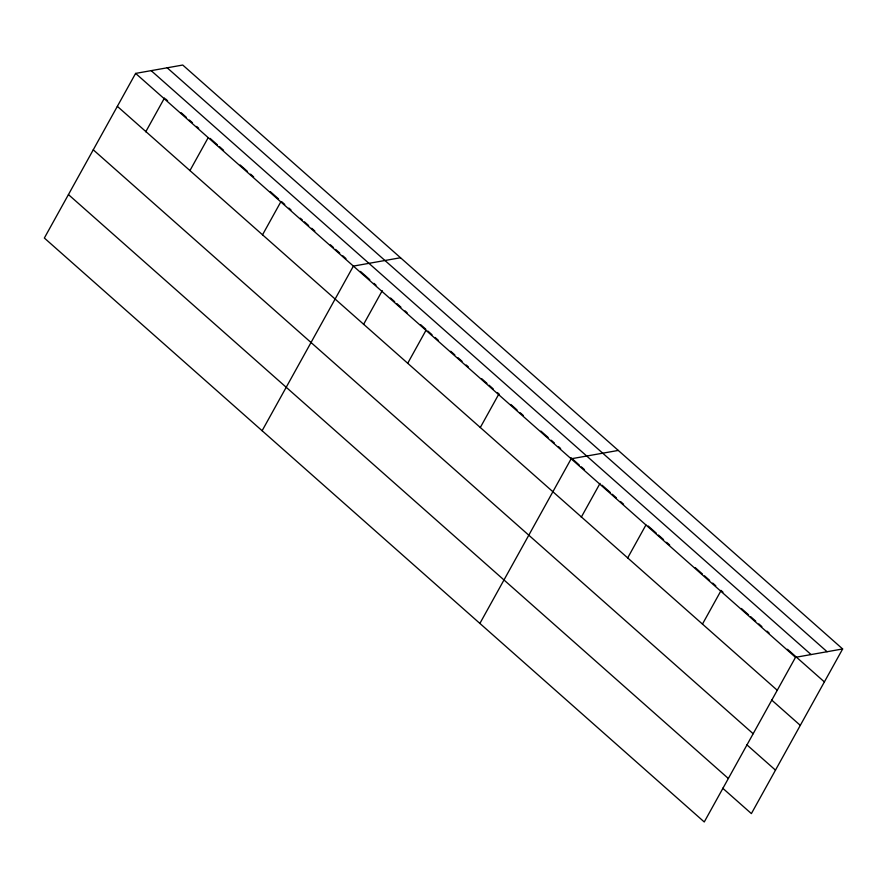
<?xml version="1.0" encoding="UTF-8"?>
<svg xmlns="http://www.w3.org/2000/svg" width="887" height="887" viewBox="0 0 887 887"><rect width="100%" height="100%" fill="white"/><g stroke="black" fill="none" stroke-linecap="round" stroke-linejoin="round"><path stroke-width="1.33" d="M135.611 73.399L44.35 238.038L704.256 821.961L795.517 657.322L842.65 648.962L182.744 65.039L135.611 73.399L795.517 657.322M145.745 131.797L164.483 97.991M189.94 170.581L208.201 137.629M262.53 234.811L280.791 201.87M262.12 430.727L353.381 266.1L400.514 257.74M363.515 324.487L382.253 290.681M407.71 363.271L425.971 330.33M480.299 427.512L498.561 394.56M479.889 623.428L571.15 458.79L618.283 450.43M581.284 517.176L600.022 483.382M627.674 557.912L645.936 524.971M702.46 624.093L720.732 591.141M842.65 648.962L751.389 813.601L722.705 788.21M167.188 67.8L827.094 651.723M151.167 70.65L811.073 654.562M165.514 98.912L167.588 100.741M181.07 112.671L186.259 117.261M189.363 120.011L192.479 122.772M196.626 126.442L198.699 128.271M210.108 138.372L217.37 144.792M219.444 146.621L223.591 150.291M240.177 164.982L247.44 171.402M250.555 174.151L253.66 176.901M270.258 191.592L278.551 198.932M281.656 201.682L284.771 204.431M288.918 208.101L290.991 209.942M300.327 218.202L302.4 220.031M304.474 221.872L308.621 225.542M311.736 228.292L314.841 231.041M330.396 244.812L333.512 247.562M335.585 249.391L339.732 253.061M342.848 255.822L345.952 258.572M360.477 271.422L369.801 279.671M373.948 283.341L376.021 285.182M390.546 298.021L394.693 301.702M396.766 303.531L400.913 307.201M405.06 310.871L407.133 312.712M420.615 324.631L425.804 329.221M427.878 331.062L432.024 334.732M435.14 337.481L438.245 340.231M450.696 351.241L454.843 354.922M457.947 357.672L462.094 361.342M466.24 365.012L468.314 366.841M481.796 378.771L486.985 383.361M489.059 385.202L493.205 388.872M497.352 392.542L499.425 394.371M510.834 404.461L517.054 409.971M520.17 412.721L523.286 415.482M540.904 431.071L548.166 437.502M551.282 440.251L554.386 443.001M558.533 446.671L560.617 448.512M570.984 457.681L579.278 465.032M581.351 466.861L584.466 469.611M602.062 485.189L610.267 492.44M612.307 494.259L616.41 497.884M620.512 501.51L623.583 504.226M648.175 525.98L656.369 533.242M658.42 535.049L663.543 539.584M666.614 542.301L669.685 545.028M695.297 567.691L702.471 574.033M704.522 575.84L709.644 580.375M712.716 583.103L715.787 585.819M720.909 590.354L722.96 592.161M741.399 608.482L748.573 614.824M750.624 616.642L755.746 621.177M758.817 623.894L761.889 626.61M767.011 631.145L769.062 632.952M787.501 649.273L824.389 681.915M117.35 106.351L777.256 690.263M771.612 699.987L800.296 725.366M93.257 149.814L753.163 733.726M746.799 744.758L775.482 770.138M68.443 194.586L728.349 778.498"/></g></svg>
